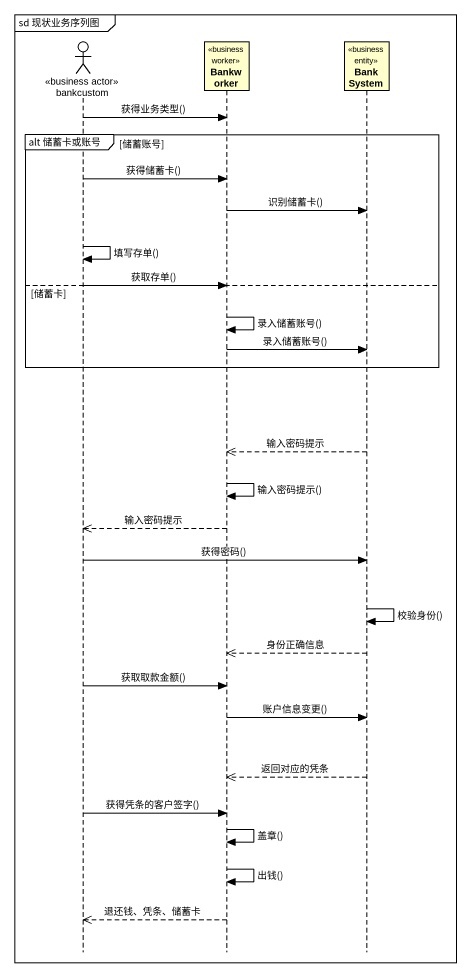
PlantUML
@startuml
mainframe sd 现状业务序列图
hide footbox
actor bankcustom <<business actor>>
participant Bankworker <<business worker>>
participant BankSystem <<business entity>>

bankcustom -> Bankworker : 获得业务类型()
group alt 储蓄卡或账号 [储蓄账号]
  bankcustom -> Bankworker : 获得储蓄卡()
  Bankworker -> BankSystem : 识别储蓄卡()
  bankcustom -> bankcustom : 填写存单()
else 储蓄卡
  bankcustom -> Bankworker : 获取存单()
  Bankworker -> Bankworker : 录入储蓄账号()
  Bankworker -> BankSystem : 录入储蓄账号()
end
BankSystem -->> Bankworker : 输入密码提示
Bankworker -> Bankworker : 输入密码提示()
Bankworker -->> bankcustom : 输入密码提示
bankcustom -> BankSystem : 获得密码()
BankSystem -> BankSystem : 校验身份()
BankSystem -->> Bankworker : 身份正确信息
bankcustom -> Bankworker : 获取取款金额()
Bankworker -> BankSystem : 账户信息变更()
BankSystem -->> Bankworker : 返回对应的凭条
bankcustom -> Bankworker : 获得凭条的客户签字()
Bankworker -> Bankworker : 盖章()
Bankworker -> Bankworker : 出钱()
Bankworker -->> bankcustom : 退还钱、凭条、储蓄卡
@enduml
